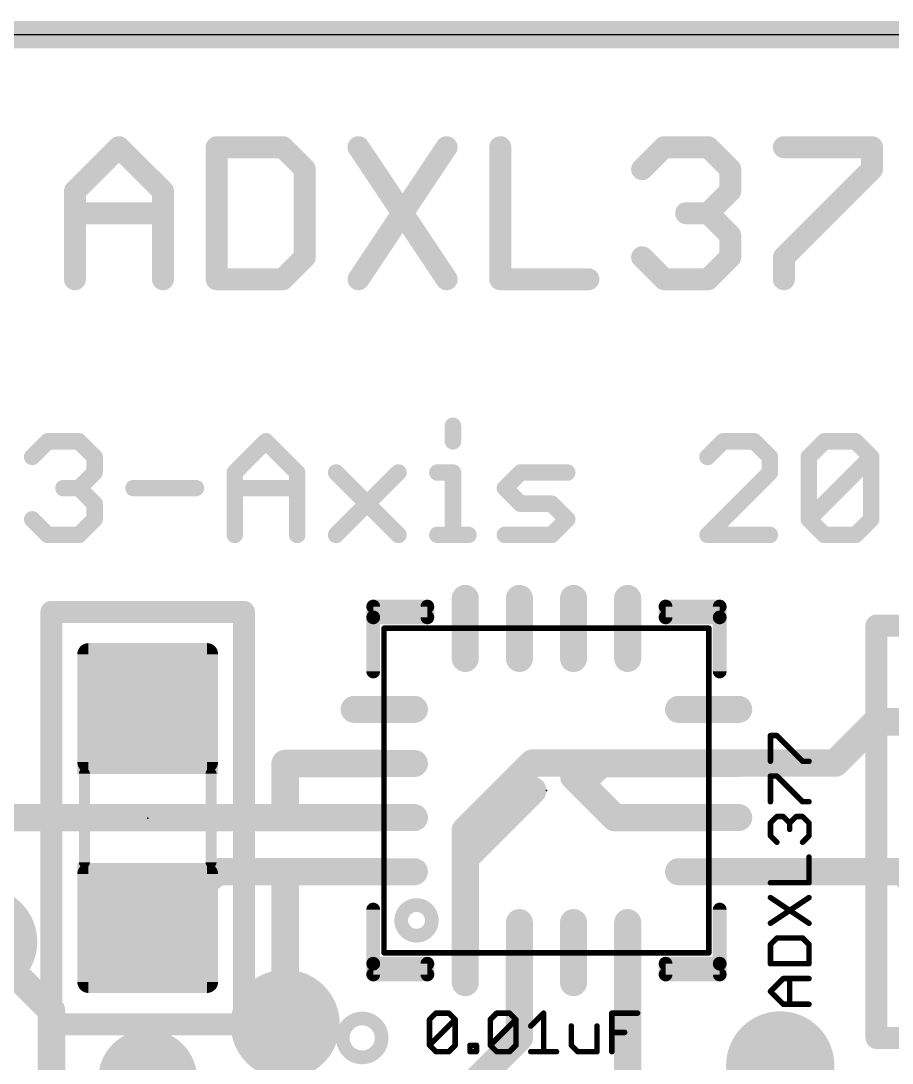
# Model space of a CAD drawing. Extents: x -1.8 to 17.6, y -13.6 to 5.7.
# Drawn here: x 3.04 to 11.09, y -3.89 to 5.74 of the extents above; entities that cross this region are included whole.
import ezdxf

# ---------------------------------------------------------------- set-up
doc = ezdxf.new("R2010")
doc.units = 0
for name, color, linetype in [('1', 12, 'CONTINUOUS'), ('16', 132, 'CONTINUOUS'), ('18', 110, 'CONTINUOUS'), ('20', 53, 'CONTINUOUS'), ('21', 40, 'CONTINUOUS'), ('23', 40, 'CONTINUOUS'), ('27', 253, 'CONTINUOUS'), ('51', 253, 'CONTINUOUS')]:
    doc.layers.add(name, color=color, linetype=linetype)

# ---------------------------------------------------------------- blocks, each defined once
blk = doc.blocks.new('RECT')
blk.add_solid([(-0.5, -0.5), (0.5, -0.5), (-0.5, 0.5), (0.5, 0.5)])
blk = doc.blocks.new('RECT192000X208000R17')
at = {"const_width": 0.102}
blk.add_lwpolyline([(0.549, -0.548), (0.549, 0.548, 0.4142), (0.498, 0.599), (-0.498, 0.599, 0.4142), (-0.549, 0.548), (-0.549, -0.548, 0.4142), (-0.498, -0.599), (0.498, -0.599, 0.4142)], format="xyb", close=True, dxfattribs=at)
blk.add_solid([(-0.5234, -0.5734), (0.5234, -0.5734), (-0.5234, 0.5734), (0.5234, 0.5734)])
blk = doc.blocks.new('PIE')
at = {"const_width": 0.5}
blk.add_lwpolyline([(0, -0.25, 1), (0, 0.25, 1), (0, -0.25)], format="xyb", dxfattribs=at)
blk = doc.blocks.new('RECT128000X40000R100')
at = {"const_width": 0.125}
blk.add_lwpolyline([(0.3375, 0), (0.3375, 0, 0.4142), (0.275, 0.0625), (-0.275, 0.0625, 0.4142), (-0.3375, 0), (-0.3375, 0, 0.4142), (-0.275, -0.0625), (0.275, -0.0625, 0.4142)], format="xyb", close=True, dxfattribs=at)
blk.add_solid([(-0.3004, -0.0254), (0.3004, -0.0254), (-0.3004, 0.0254), (0.3004, 0.0254)])
blk = doc.blocks.new('ROUNDV')
at = {"const_width": 0.5}
blk.add_lwpolyline([(0, -0.25, 1), (0, 0.25, 1), (0, -0.25)], format="xyb", dxfattribs=at)

msp = doc.modelspace()

# ---------------------------------------------------------------- linework, layer by layer
at = {"layer": '1', "const_width": 0.254}
for points in [[(-1.6256, 5.6134), (17.4244, 5.6134)], [(10.5664, -1.1176), (10.9474, -0.7366)], [(10.9474, -0.7366), (11.8364, -0.7366)], [(5.4864, -1.6216), (5.4864, -1.1216)], [(6.399, -1.1216), (5.4864, -1.1216)], [(7.1494, -1.7406), (7.7724, -1.1176)], [(7.7724, -1.1176), (10.5664, -1.1176)], [(8.4034, -1.1216), (8.2169, -1.3081)], [(9.3998, -1.1216), (8.4034, -1.1216)], [(8.2169, -1.3081), (8.1534, -1.2446)], [(7.1494, -1.9946), (7.7724, -1.3716)], [(8.5304, -1.6216), (8.2169, -1.3081)], [(6.399, -1.6216), (2.6924, -1.6216)], [(6.399, -1.6216), (5.4864, -1.6216)], [(9.3998, -1.6216), (8.5304, -1.6216)], [(7.1494, -2.872), (7.1494, -1.7406)], [(7.1494, -2.872), (7.1494, -1.9946)], [(4.8634, -2.1216), (4.2164, -2.6416)], [(6.399, -2.1216), (4.8634, -2.1216)], [(6.399, -2.1216), (5.4864, -2.1216)], [(5.4864, -2.1216), (5.4864, -3.5306)], [(9.3998, -2.1216), (11.1894, -2.1216)], [(11.1894, -2.1216), (11.8364, -2.7686)], [(7.6494, -2.872), (7.6494, -3.6536)], [(8.6494, -2.872), (8.6494, -5.1696)], [(7.6494, -3.6536), (7.2644, -4.0386)]]:
    msp.add_lwpolyline(points, dxfattribs=at)
at = {"layer": '1', "const_width": 0.127}
for points in [[(10.9474, -0.6731, 1), (10.9474, -0.8001)], [(10.9923, -0.7815, 1), (10.9025, -0.6917)], [(5.5499, -1.1216, 1), (5.4229, -1.1216)], [(5.4864, -1.0581, 1), (5.4864, -1.1851)], [(6.399, -1.1851, 1), (6.399, -1.0581)], [(7.7724, -1.0541, 1), (7.7724, -1.1811)], [(7.8173, -1.1625, 1), (7.7275, -1.0727)], [(8.4034, -1.0581, 1), (8.4034, -1.1851)], [(8.4483, -1.1665, 1), (8.3585, -1.0767)], [(9.3998, -1.1851, 1), (9.3998, -1.0581)], [(10.5215, -1.0727, 1), (10.6113, -1.1625)], [(10.5664, -1.1811, 1), (10.5664, -1.0541)], [(8.1983, -1.1997, 1), (8.1085, -1.2895)], [(7.8173, -1.4165, 1), (7.7275, -1.3267)], [(8.2618, -1.2632, 1), (8.172, -1.353)], [(8.172, -1.2632, 1), (8.2618, -1.353)], [(8.172, -1.353, 1), (8.2618, -1.2632)], [(5.4864, -1.5581, 1), (5.4864, -1.6851)], [(6.399, -1.6851, 1), (6.399, -1.5581)], [(6.399, -1.6851, 1), (6.399, -1.5581)], [(8.5304, -1.5581, 1), (8.5304, -1.6851)], [(8.4855, -1.6665, 1), (8.5753, -1.5767)], [(9.3998, -1.6851, 1), (9.3998, -1.5581)], [(5.4229, -1.6216, 1), (5.5499, -1.6216)], [(7.2129, -1.7406, 1), (7.0859, -1.7406)], [(7.1045, -1.6957, 1), (7.1943, -1.7855)], [(7.2129, -1.9946, 1), (7.0859, -1.9946)], [(7.1045, -1.9497, 1), (7.1943, -2.0395)], [(4.8634, -2.0581, 1), (4.8634, -2.1851)], [(4.9032, -2.1711, 1), (4.8236, -2.0721)], [(5.4864, -2.0581, 1), (5.4864, -2.1851)], [(5.5499, -2.1216, 1), (5.4229, -2.1216)], [(6.399, -2.1851, 1), (6.399, -2.0581)], [(6.399, -2.1851, 1), (6.399, -2.0581)], [(9.3998, -2.0581, 1), (9.3998, -2.1851)], [(11.2343, -2.0767, 1), (11.1445, -2.1665)], [(4.1766, -2.5921, 1), (4.2562, -2.6911)], [(7.7129, -2.872, 1), (7.5859, -2.872)], [(8.7129, -2.872, 1), (8.5859, -2.872)], [(7.0859, -2.872, 1), (7.2129, -2.872)], [(7.0859, -2.872, 1), (7.2129, -2.872)], [(5.4229, -3.5306, 1), (5.5499, -3.5306)], [(7.6943, -3.6985, 1), (7.6045, -3.6087)], [(7.5859, -3.6536, 1), (7.7129, -3.6536)]]:
    msp.add_lwpolyline(points, format="xyb", dxfattribs=at)
at = {"layer": '16', "const_width": 0.254}
for points in [[(-1.6256, 5.6134), (17.4244, 5.6134)], [(2.6924, -2.7686), (3.3274, -3.4036)], [(3.3274, -3.4036), (3.3274, -10.7696)], [(5.4864, -6.5786), (5.4864, -3.5306)]]:
    msp.add_lwpolyline(points, dxfattribs=at)
at = {"layer": '16', "const_width": 0.127}
for points in [[(3.3909, -3.4036, 1), (3.2639, -3.4036)], [(3.2825, -3.4485, 1), (3.3723, -3.3587)], [(5.5499, -3.5306, 1), (5.4229, -3.5306)]]:
    msp.add_lwpolyline(points, format="xyb", dxfattribs=at)
at = {"layer": '20'}
msp.add_line((0.9144, 5.6134), (14.8844, 5.6134), dxfattribs=at)
at = {"layer": '21'}
for points, const_width in [([(3.544, 4.1663), (3.9507, 4.573)], 0.2032), ([(3.9507, 4.573), (4.3575, 4.1663)], 0.2032), ([(4.8537, 4.573), (4.8537, 3.3528)], 0.2032), ([(5.4638, 4.573), (4.8537, 4.573)], 0.2032), ([(5.6672, 4.3697), (5.4638, 4.573)], 0.2032), ([(6.1634, 4.573), (6.9769, 3.3528)], 0.2032), ([(6.9769, 4.573), (6.1634, 3.3528)], 0.2032), ([(7.4731, 4.573), (7.4731, 3.3528)], 0.2032), ([(8.7829, 4.3697), (8.9862, 4.573)], 0.2032), ([(8.9862, 4.573), (9.393, 4.573)], 0.2032), ([(9.393, 4.573), (9.5964, 4.3697)], 0.2032), ([(10.0926, 4.573), (10.9061, 4.573)], 0.2032), ([(10.9061, 4.573), (10.9061, 4.3697)], 0.2032), ([(5.6672, 3.5562), (5.6672, 4.3697)], 0.2032), ([(9.5964, 4.3697), (9.5964, 4.1663)], 0.2032), ([(10.9061, 4.3697), (10.0926, 3.5562)], 0.2032), ([(3.544, 3.3528), (3.544, 4.1663)], 0.2032), ([(4.3575, 4.1663), (4.3575, 3.3528)], 0.2032), ([(9.5964, 4.1663), (9.393, 3.9629)], 0.2032), ([(3.544, 3.9629), (4.3575, 3.9629)], 0.2032), ([(9.393, 3.9629), (9.1896, 3.9629)], 0.2032), ([(9.393, 3.9629), (9.5964, 3.7595)], 0.2032), ([(9.5964, 3.7595), (9.5964, 3.5562)], 0.2032), ([(5.4638, 3.3528), (5.6672, 3.5562)], 0.2032), ([(8.9862, 3.3528), (8.7829, 3.5562)], 0.2032), ([(9.5964, 3.5562), (9.393, 3.3528)], 0.2032), ([(10.0926, 3.5562), (10.0926, 3.3528)], 0.2032), ([(4.8537, 3.3528), (5.4638, 3.3528)], 0.2032), ([(7.4731, 3.3528), (8.2866, 3.3528)], 0.2032), ([(9.393, 3.3528), (8.9862, 3.3528)], 0.2032), ([(7.0357, 1.999), (7.0357, 1.8549)], 0.1524), ([(3.1496, 1.7109), (3.2937, 1.8549)], 0.1524), ([(3.2937, 1.8549), (3.5818, 1.8549)], 0.1524), ([(3.5818, 1.8549), (3.7258, 1.7109)], 0.1524), ([(5.0206, 1.5668), (5.3087, 1.8549)], 0.1524), ([(5.3087, 1.8549), (5.5969, 1.5668)], 0.1524), ([(9.5304, 1.8549), (9.3864, 1.7109)], 0.1524), ([(9.8186, 1.8549), (9.5304, 1.8549)], 0.1524), ([(9.9626, 1.7109), (9.8186, 1.8549)], 0.1524), ([(10.3219, 1.7109), (10.466, 1.8549)], 0.1524), ([(10.466, 1.8549), (10.7541, 1.8549)], 0.1524), ([(10.7541, 1.8549), (10.8981, 1.7109)], 0.1524), ([(3.7258, 1.7109), (3.7258, 1.5668)], 0.1524), ([(9.9626, 1.5668), (9.9626, 1.7109)], 0.1524), ([(10.3219, 1.1347), (10.3219, 1.7109)], 0.1524), ([(10.3219, 1.1347), (10.8981, 1.7109)], 0.1524), ([(10.8981, 1.7109), (10.8981, 1.1347)], 0.1524), ([(3.7258, 1.5668), (3.5818, 1.4228)], 0.1524), ([(5.0206, 0.9906), (5.0206, 1.5668)], 0.1524), ([(5.5969, 1.5668), (5.5969, 0.9906)], 0.1524), ([(5.9562, 1.5668), (6.5324, 0.9906)], 0.1524), ([(5.9562, 0.9906), (6.5324, 1.5668)], 0.1524), ([(6.8917, 1.5668), (7.0357, 1.5668)], 0.1524), ([(7.0357, 1.5668), (7.0357, 0.9906)], 0.1524), ([(7.5154, 1.4228), (7.6594, 1.5668)], 0.1524), ([(7.6594, 1.5668), (8.0916, 1.5668)], 0.1524), ([(9.3864, 0.9906), (9.9626, 1.5668)], 0.1524), ([(3.5818, 1.4228), (3.4377, 1.4228)], 0.1524), ([(3.5818, 1.4228), (3.7258, 1.2787)], 0.1524), ([(4.0851, 1.4228), (4.6613, 1.4228)], 0.1524), ([(5.0206, 1.4228), (5.5969, 1.4228)], 0.1524), ([(7.6594, 1.2787), (7.5154, 1.4228)], 0.1524), ([(3.7258, 1.2787), (3.7258, 1.1347)], 0.1524), ([(7.9475, 1.2787), (7.6594, 1.2787)], 0.1524), ([(8.0916, 1.1347), (7.9475, 1.2787)], 0.1524), ([(3.2937, 0.9906), (3.1496, 1.1347)], 0.1524), ([(3.7258, 1.1347), (3.5818, 0.9906)], 0.1524), ([(7.9475, 0.9906), (8.0916, 1.1347)], 0.1524), ([(10.466, 0.9906), (10.3219, 1.1347)], 0.1524), ([(10.8981, 1.1347), (10.7541, 0.9906)], 0.1524), ([(3.5818, 0.9906), (3.2937, 0.9906)], 0.1524), ([(6.8917, 0.9906), (7.1798, 0.9906)], 0.1524), ([(7.5154, 0.9906), (7.9475, 0.9906)], 0.1524), ([(9.9626, 0.9906), (9.3864, 0.9906)], 0.1524), ([(10.7541, 0.9906), (10.466, 0.9906)], 0.1524), ([(6.2994, 0.2284), (6.2994, 0.3284)], 0.127), ([(6.2994, 0.3284), (6.7994, 0.3284)], 0.127), ([(6.7994, 0.3284), (6.7994, 0.2284)], 0.127), ([(8.9994, 0.3284), (9.4994, 0.3284)], 0.127), ([(8.9994, 0.3284), (8.9994, 0.2284)], 0.127), ([(9.4994, 0.3284), (9.4994, 0.2284)], 0.127), ([(3.3274, -3.5306), (3.3274, 0.2794)], 0.2032), ([(3.3274, 0.2794), (5.1054, 0.2794)], 0.2032), ([(5.1054, 0.2794), (5.1054, -3.5306)], 0.2032), ([(6.2994, -0.2716), (6.2994, 0.2284)], 0.127), ([(6.7994, 0.2284), (6.2994, 0.2284)], 0.127), ([(8.9994, 0.2284), (9.4994, 0.2284)], 0.127), ([(9.4994, 0.2284), (9.4994, -0.2716)], 0.127), ([(10.9474, -3.6576), (10.9474, 0.1524)], 0.2032), ([(10.9474, 0.1524), (12.7254, 0.1524)], 0.2032), ([(6.2994, -2.9716), (6.2994, -2.4716)], 0.127), ([(9.4994, -2.4716), (9.4994, -2.9716)], 0.127), ([(6.2994, -3.0716), (6.2994, -2.9716)], 0.127), ([(6.7994, -2.9716), (6.2994, -2.9716)], 0.127), ([(6.7994, -3.0716), (6.7994, -2.9716)], 0.127), ([(8.9994, -3.0716), (8.9994, -2.9716)], 0.127), ([(8.9994, -2.9716), (9.4994, -2.9716)], 0.127), ([(9.4994, -2.9716), (9.4994, -3.0716)], 0.127), ([(6.7994, -3.0716), (6.2994, -3.0716)], 0.127), ([(9.4994, -3.0716), (8.9994, -3.0716)], 0.127), ([(5.1054, -3.5306), (3.3274, -3.5306)], 0.2032), ([(12.7254, -3.6576), (10.9474, -3.6576)], 0.2032)]:
    msp.add_lwpolyline(points, dxfattribs=dict(at, const_width=const_width))
for points, const_width in [([(3.9866, 4.609, 1), (3.9148, 4.5371)], 0.1016), ([(3.9866, 4.5371, 1), (3.9148, 4.609)], 0.1016), ([(4.9045, 4.573, 1), (4.8029, 4.573)], 0.1016), ([(4.8537, 4.6238, 1), (4.8537, 4.5222)], 0.1016), ([(5.4997, 4.609, 1), (5.4279, 4.5371)], 0.1016), ([(5.4638, 4.5222, 1), (5.4638, 4.6238)], 0.1016), ([(6.2057, 4.6012, 1), (6.1211, 4.5449)], 0.1016), ([(7.0192, 4.5449, 1), (6.9346, 4.6012)], 0.1016), ([(7.5239, 4.573, 1), (7.4223, 4.573)], 0.1016), ([(8.9862, 4.6238, 1), (8.9862, 4.5222)], 0.1016), ([(9.0221, 4.5371, 1), (8.9503, 4.609)], 0.1016), ([(9.4289, 4.609, 1), (9.3571, 4.5371)], 0.1016), ([(9.393, 4.5222, 1), (9.393, 4.6238)], 0.1016), ([(10.0926, 4.6238, 1), (10.0926, 4.5222)], 0.1016), ([(10.9569, 4.573, 1), (10.8553, 4.573)], 0.1016), ([(10.9061, 4.5222, 1), (10.9061, 4.6238)], 0.1016), ([(5.718, 4.3697, 1), (5.6164, 4.3697)], 0.1016), ([(5.6313, 4.3337, 1), (5.7031, 4.4056)], 0.1016), ([(8.7469, 4.4056, 1), (8.8188, 4.3337)], 0.1016), ([(9.6472, 4.3697, 1), (9.5456, 4.3697)], 0.1016), ([(9.5604, 4.3337, 1), (9.6323, 4.4056)], 0.1016), ([(10.942, 4.3337, 1), (10.8702, 4.4056)], 0.1016), ([(10.8553, 4.3697, 1), (10.9569, 4.3697)], 0.1016), ([(3.508, 4.2022, 1), (3.5799, 4.1304)], 0.1016), ([(3.5948, 4.1663, 1), (3.4932, 4.1663)], 0.1016), ([(4.4082, 4.1663, 1), (4.3067, 4.1663)], 0.1016), ([(4.3215, 4.1304, 1), (4.3934, 4.2022)], 0.1016), ([(9.6323, 4.1304, 1), (9.5604, 4.2022)], 0.1016), ([(9.5456, 4.1663, 1), (9.6472, 4.1663)], 0.1016), ([(3.544, 4.0137, 1), (3.544, 3.9121)], 0.1016), ([(4.3575, 3.9121, 1), (4.3575, 4.0137)], 0.1016), ([(9.1896, 4.0137, 1), (9.1896, 3.9121)], 0.1016), ([(9.4289, 3.9988, 1), (9.3571, 3.927)], 0.1016), ([(9.3571, 3.9988, 1), (9.4289, 3.927)], 0.1016), ([(9.393, 3.9121, 1), (9.393, 4.0137)], 0.1016), ([(9.6472, 3.7595, 1), (9.5456, 3.7595)], 0.1016), ([(9.5604, 3.7236, 1), (9.6323, 3.7955)], 0.1016), ([(5.6164, 3.5562, 1), (5.718, 3.5562)], 0.1016), ([(5.7031, 3.5203, 1), (5.6313, 3.5921)], 0.1016), ([(8.8188, 3.5921, 1), (8.7469, 3.5203)], 0.1016), ([(9.5456, 3.5562, 1), (9.6472, 3.5562)], 0.1016), ([(9.6323, 3.5203, 1), (9.5604, 3.5921)], 0.1016), ([(10.1434, 3.5562, 1), (10.0418, 3.5562)], 0.1016), ([(10.0567, 3.5921, 1), (10.1285, 3.5203)], 0.1016), ([(3.4932, 3.3528, 1), (3.5948, 3.3528)], 0.1016), ([(4.3067, 3.3528, 1), (4.4082, 3.3528)], 0.1016), ([(4.8537, 3.4036, 1), (4.8537, 3.302)], 0.1016), ([(4.8029, 3.3528, 1), (4.9045, 3.3528)], 0.1016), ([(5.4279, 3.3887, 1), (5.4997, 3.3169)], 0.1016), ([(5.4638, 3.302, 1), (5.4638, 3.4036)], 0.1016), ([(6.1211, 3.381, 1), (6.2057, 3.3246)], 0.1016), ([(6.9346, 3.3246, 1), (7.0192, 3.381)], 0.1016), ([(7.4731, 3.4036, 1), (7.4731, 3.302)], 0.1016), ([(7.4223, 3.3528, 1), (7.5239, 3.3528)], 0.1016), ([(8.2866, 3.302, 1), (8.2866, 3.4036)], 0.1016), ([(8.9862, 3.4036, 1), (8.9862, 3.302)], 0.1016), ([(8.9503, 3.3169, 1), (9.0221, 3.3887)], 0.1016), ([(9.3571, 3.3887, 1), (9.4289, 3.3169)], 0.1016), ([(9.393, 3.302, 1), (9.393, 3.4036)], 0.1016), ([(10.0418, 3.3528, 1), (10.1434, 3.3528)], 0.1016), ([(7.0738, 1.999, 1), (6.9976, 1.999)], 0.0762), ([(3.2937, 1.893, 1), (3.2937, 1.8168)], 0.0762), ([(3.3206, 1.828, 1), (3.2667, 1.8819)], 0.0762), ([(3.6087, 1.8819, 1), (3.5548, 1.828)], 0.0762), ([(3.5818, 1.8168, 1), (3.5818, 1.893)], 0.0762), ([(5.3357, 1.8819, 1), (5.2818, 1.828)], 0.0762), ([(5.3357, 1.828, 1), (5.2818, 1.8819)], 0.0762), ([(9.5304, 1.893, 1), (9.5304, 1.8168)], 0.0762), ([(9.5574, 1.828, 1), (9.5035, 1.8819)], 0.0762), ([(9.8455, 1.8819, 1), (9.7916, 1.828)], 0.0762), ([(9.8186, 1.8168, 1), (9.8186, 1.893)], 0.0762), ([(10.466, 1.893, 1), (10.466, 1.8168)], 0.0762), ([(10.4929, 1.828, 1), (10.439, 1.8819)], 0.0762), ([(10.781, 1.8819, 1), (10.7271, 1.828)], 0.0762), ([(10.7541, 1.8168, 1), (10.7541, 1.893)], 0.0762), ([(6.9976, 1.8549, 1), (7.0738, 1.8549)], 0.0762), ([(3.1227, 1.7378, 1), (3.1765, 1.6839)], 0.0762), ([(3.7639, 1.7109, 1), (3.6877, 1.7109)], 0.0762), ([(3.6989, 1.6839, 1), (3.7528, 1.7378)], 0.0762), ([(9.3594, 1.7378, 1), (9.4133, 1.6839)], 0.0762), ([(10.0007, 1.7109, 1), (9.9245, 1.7109)], 0.0762), ([(9.9357, 1.6839, 1), (9.9896, 1.7378)], 0.0762), ([(10.36, 1.7109, 1), (10.2838, 1.7109)], 0.0762), ([(10.295, 1.7378, 1), (10.3489, 1.6839)], 0.0762), ([(10.9362, 1.7109, 1), (10.86, 1.7109)], 0.0762), ([(10.9251, 1.6839, 1), (10.8712, 1.7378)], 0.0762), ([(10.8712, 1.6839, 1), (10.9251, 1.7378)], 0.0762), ([(3.7528, 1.5399, 1), (3.6989, 1.5938)], 0.0762), ([(5.0587, 1.5668, 1), (4.9825, 1.5668)], 0.0762), ([(5.635, 1.5668, 1), (5.5588, 1.5668)], 0.0762), ([(5.9831, 1.5938, 1), (5.9292, 1.5399)], 0.0762), ([(6.5593, 1.5399, 1), (6.5054, 1.5938)], 0.0762), ([(6.8917, 1.6049, 1), (6.8917, 1.5287)], 0.0762), ([(7.0738, 1.5668, 1), (6.9976, 1.5668)], 0.0762), ([(7.0357, 1.5287, 1), (7.0357, 1.6049)], 0.0762), ([(7.6594, 1.6049, 1), (7.6594, 1.5287)], 0.0762), ([(7.6864, 1.5399, 1), (7.6325, 1.5938)], 0.0762), ([(8.0916, 1.5287, 1), (8.0916, 1.6049)], 0.0762), ([(9.9896, 1.5399, 1), (9.9357, 1.5938)], 0.0762), ([(3.6877, 1.5668, 1), (3.7639, 1.5668)], 0.0762), ([(4.9937, 1.5938, 1), (5.0476, 1.5399)], 0.0762), ([(5.5699, 1.5399, 1), (5.6238, 1.5938)], 0.0762), ([(9.9245, 1.5668, 1), (10.0007, 1.5668)], 0.0762), ([(3.4377, 1.4609, 1), (3.4377, 1.3847)], 0.0762), ([(3.6087, 1.4497, 1), (3.5548, 1.3958)], 0.0762), ([(3.5548, 1.4497, 1), (3.6087, 1.3958)], 0.0762), ([(3.5818, 1.3847, 1), (3.5818, 1.4609)], 0.0762), ([(4.0851, 1.4609, 1), (4.0851, 1.3847)], 0.0762), ([(4.6613, 1.3847, 1), (4.6613, 1.4609)], 0.0762), ([(5.0206, 1.4609, 1), (5.0206, 1.3847)], 0.0762), ([(5.5969, 1.3847, 1), (5.5969, 1.4609)], 0.0762), ([(7.5423, 1.4497, 1), (7.4884, 1.3958)], 0.0762), ([(7.4884, 1.4497, 1), (7.5423, 1.3958)], 0.0762), ([(3.7639, 1.2787, 1), (3.6877, 1.2787)], 0.0762), ([(7.6594, 1.3168, 1), (7.6594, 1.2406)], 0.0762), ([(7.9745, 1.3057, 1), (7.9206, 1.2518)], 0.0762), ([(7.9475, 1.2406, 1), (7.9475, 1.3168)], 0.0762), ([(3.6989, 1.2518, 1), (3.7528, 1.3057)], 0.0762), ([(7.6325, 1.2518, 1), (7.6864, 1.3057)], 0.0762), ([(3.1765, 1.1616, 1), (3.1227, 1.1077)], 0.0762), ([(3.6877, 1.1347, 1), (3.7639, 1.1347)], 0.0762), ([(3.7528, 1.1077, 1), (3.6989, 1.1616)], 0.0762), ([(8.1185, 1.1077, 1), (8.0646, 1.1616)], 0.0762), ([(8.0646, 1.1077, 1), (8.1185, 1.1616)], 0.0762), ([(10.3489, 1.1616, 1), (10.295, 1.1077)], 0.0762), ([(10.295, 1.1616, 1), (10.3489, 1.1077)], 0.0762), ([(10.2838, 1.1347, 1), (10.36, 1.1347)], 0.0762), ([(10.86, 1.1347, 1), (10.9362, 1.1347)], 0.0762), ([(10.9251, 1.1077, 1), (10.8712, 1.1616)], 0.0762), ([(3.2937, 1.0287, 1), (3.2937, 0.9525)], 0.0762), ([(3.5818, 0.9525, 1), (3.5818, 1.0287)], 0.0762), ([(6.8917, 1.0287, 1), (6.8917, 0.9525)], 0.0762), ([(7.1798, 0.9525, 1), (7.1798, 1.0287)], 0.0762), ([(7.5154, 1.0287, 1), (7.5154, 0.9525)], 0.0762), ([(7.9475, 0.9525, 1), (7.9475, 1.0287)], 0.0762), ([(9.3864, 1.0287, 1), (9.3864, 0.9525)], 0.0762), ([(9.9626, 0.9525, 1), (9.9626, 1.0287)], 0.0762), ([(10.466, 1.0287, 1), (10.466, 0.9525)], 0.0762), ([(10.7541, 0.9525, 1), (10.7541, 1.0287)], 0.0762), ([(3.2667, 0.9637, 1), (3.3206, 1.0175)], 0.0762), ([(3.5548, 1.0175, 1), (3.6087, 0.9637)], 0.0762), ([(4.9825, 0.9906, 1), (5.0587, 0.9906)], 0.0762), ([(5.5588, 0.9906, 1), (5.635, 0.9906)], 0.0762), ([(5.9292, 1.0175, 1), (5.9831, 0.9637)], 0.0762), ([(6.5054, 0.9637, 1), (6.5593, 1.0175)], 0.0762), ([(6.9976, 0.9906, 1), (7.0738, 0.9906)], 0.0762), ([(7.9206, 1.0175, 1), (7.9745, 0.9637)], 0.0762), ([(9.3594, 1.0175, 1), (9.4133, 0.9637)], 0.0762), ([(10.439, 0.9637, 1), (10.4929, 1.0175)], 0.0762), ([(10.7271, 1.0175, 1), (10.781, 0.9637)], 0.0762), ([(6.2994, 0.3602, 1), (6.2994, 0.2967)], 0.0635), ([(6.3312, 0.3284, 1), (6.2677, 0.3284)], 0.0635), ([(6.8312, 0.3284, 1), (6.7677, 0.3284)], 0.0635), ([(6.7994, 0.2967, 1), (6.7994, 0.3602)], 0.0635), ([(9.0312, 0.3284, 1), (8.9676, 0.3284)], 0.0635), ([(8.9994, 0.3602, 1), (8.9994, 0.2967)], 0.0635), ([(9.5312, 0.3284, 1), (9.4676, 0.3284)], 0.0635), ([(9.4994, 0.2967, 1), (9.4994, 0.3602)], 0.0635), ([(3.3782, 0.2794, 1), (3.2766, 0.2794)], 0.1016), ([(3.3274, 0.3302, 1), (3.3274, 0.2286)], 0.1016), ([(5.1562, 0.2794, 1), (5.0546, 0.2794)], 0.1016), ([(5.1054, 0.2286, 1), (5.1054, 0.3302)], 0.1016), ([(6.3312, 0.2284, 1), (6.2677, 0.2284)], 0.0635), ([(6.2994, 0.2601, 1), (6.2994, 0.1967)], 0.0635), ([(6.7994, 0.1967, 1), (6.7994, 0.2601)], 0.0635), ([(8.9994, 0.2601, 1), (8.9994, 0.1967)], 0.0635), ([(9.5312, 0.2284, 1), (9.4676, 0.2284)], 0.0635), ([(9.4994, 0.1967, 1), (9.4994, 0.2601)], 0.0635), ([(6.2677, 0.2284, 1), (6.3312, 0.2284)], 0.0635), ([(6.7677, 0.2284, 1), (6.8312, 0.2284)], 0.0635), ([(8.9676, 0.2284, 1), (9.0312, 0.2284)], 0.0635), ([(9.4676, 0.2284, 1), (9.5312, 0.2284)], 0.0635), ([(10.9982, 0.1524, 1), (10.8966, 0.1524)], 0.1016), ([(10.9474, 0.2032, 1), (10.9474, 0.1016)], 0.1016), ([(6.2677, -0.2716, 1), (6.3312, -0.2716)], 0.0635), ([(9.4676, -0.2716, 1), (9.5312, -0.2716)], 0.0635), ([(6.3312, -2.4716, 1), (6.2677, -2.4716)], 0.0635), ([(9.5312, -2.4716, 1), (9.4676, -2.4716)], 0.0635), ([(6.2994, -2.9398, 1), (6.2994, -3.0034)], 0.0635), ([(6.3312, -2.9716, 1), (6.2677, -2.9716)], 0.0635), ([(6.2677, -2.9716, 1), (6.3312, -2.9716)], 0.0635), ([(6.8312, -2.9716, 1), (6.7677, -2.9716)], 0.0635), ([(6.7994, -3.0034, 1), (6.7994, -2.9398)], 0.0635), ([(9.0312, -2.9716, 1), (8.9676, -2.9716)], 0.0635), ([(8.9994, -2.9398, 1), (8.9994, -3.0034)], 0.0635), ([(9.5312, -2.9716, 1), (9.4676, -2.9716)], 0.0635), ([(9.4676, -2.9716, 1), (9.5312, -2.9716)], 0.0635), ([(9.4994, -3.0034, 1), (9.4994, -2.9398)], 0.0635), ([(6.2994, -3.0398, 1), (6.2994, -3.1034)], 0.0635), ([(6.2677, -3.0716, 1), (6.3312, -3.0716)], 0.0635), ([(6.7677, -3.0716, 1), (6.8312, -3.0716)], 0.0635), ([(6.7994, -3.1034, 1), (6.7994, -3.0398)], 0.0635), ([(8.9994, -3.0398, 1), (8.9994, -3.1034)], 0.0635), ([(8.9676, -3.0716, 1), (9.0312, -3.0716)], 0.0635), ([(9.4676, -3.0716, 1), (9.5312, -3.0716)], 0.0635), ([(9.4994, -3.1034, 1), (9.4994, -3.0398)], 0.0635), ([(3.3274, -3.4798, 1), (3.3274, -3.5814)], 0.1016), ([(5.1054, -3.5814, 1), (5.1054, -3.4798)], 0.1016), ([(6.1976, -3.8372, 1), (6.1976, -3.478, 1), (6.1976, -3.8372)], 0.127), ([(3.2766, -3.5306, 1), (3.3782, -3.5306)], 0.1016), ([(5.0546, -3.5306, 1), (5.1562, -3.5306)], 0.1016), ([(10.9474, -3.6068, 1), (10.9474, -3.7084)], 0.1016), ([(10.8966, -3.6576, 1), (10.9982, -3.6576)], 0.1016)]:
    msp.add_lwpolyline(points, format="xyb", dxfattribs=dict(at, const_width=const_width))
at = {"layer": '23'}
for p in [(7.8994, -1.3716), (4.2164, -1.6256)]:
    msp.add_point(p, dxfattribs=at)
at = {"layer": '27', "const_width": 0.0508}
for points in [[(9.9681, -1.101), (9.9681, -0.8637)], [(9.9681, -0.8637), (10.0274, -0.8637)], [(10.0274, -0.8637), (10.2647, -1.101)], [(10.2647, -1.101), (10.324, -1.101)], [(9.9681, -1.4752), (9.9681, -1.2379)], [(9.9681, -1.2379), (10.0274, -1.2379)], [(10.0274, -1.2379), (10.2647, -1.4752)], [(10.2647, -1.4752), (10.324, -1.4752)], [(9.9681, -1.6714), (10.0274, -1.6121)], [(10.0274, -1.6121), (10.0867, -1.6121)], [(10.0867, -1.6121), (10.1461, -1.6714)], [(10.1461, -1.6714), (10.2054, -1.6121)], [(10.2054, -1.6121), (10.2647, -1.6121)], [(10.2647, -1.6121), (10.324, -1.6714)], [(9.9681, -1.7901), (9.9681, -1.6714)], [(10.1461, -1.6714), (10.1461, -1.7307)], [(10.324, -1.6714), (10.324, -1.7901)], [(10.0274, -1.8494), (9.9681, -1.7901)], [(10.324, -1.7901), (10.2647, -1.8494)], [(10.324, -2.2236), (10.324, -1.9863)], [(9.9681, -2.2236), (10.324, -2.2236)], [(9.9681, -2.5978), (10.324, -2.3605)], [(9.9681, -2.3605), (10.324, -2.5978)], [(10.0274, -2.7347), (9.9681, -2.794)], [(9.9681, -2.794), (9.9681, -2.972)], [(10.2647, -2.7347), (10.0274, -2.7347)], [(10.324, -2.794), (10.2647, -2.7347)], [(10.324, -2.972), (10.324, -2.794)], [(9.9681, -2.972), (10.324, -2.972)], [(9.9681, -3.2276), (10.0867, -3.1089)], [(10.0867, -3.1089), (10.324, -3.1089)], [(10.1461, -3.3462), (10.1461, -3.1089)], [(10.0867, -3.3462), (9.9681, -3.2276)], [(10.324, -3.3462), (10.0867, -3.3462)], [(6.8191, -3.488), (6.8784, -3.4287)], [(6.8191, -3.7253), (6.8191, -3.488)], [(6.8191, -3.7253), (7.0563, -3.488)], [(6.8784, -3.4287), (6.997, -3.4287)], [(6.997, -3.4287), (7.0563, -3.488)], [(7.0563, -3.488), (7.0563, -3.7253)], [(7.3804, -3.488), (7.4397, -3.4287)], [(7.3804, -3.7253), (7.3804, -3.488)], [(7.3804, -3.7253), (7.6176, -3.488)], [(7.4397, -3.4287), (7.5583, -3.4287)], [(7.5583, -3.4287), (7.6176, -3.488)], [(7.6176, -3.488), (7.6176, -3.7253)], [(7.7546, -3.5473), (7.8732, -3.4287)], [(7.8732, -3.4287), (7.8732, -3.7846)], [(8.503, -3.7846), (8.503, -3.4287)], [(8.503, -3.4287), (8.7403, -3.4287)], [(8.1288, -3.5473), (8.1288, -3.7253)], [(8.366, -3.7846), (8.366, -3.5473)], [(8.503, -3.6067), (8.6216, -3.6067)], [(6.8784, -3.7846), (6.8191, -3.7253)], [(7.0563, -3.7253), (6.997, -3.7846)], [(7.1933, -3.7846), (7.1933, -3.7253)], [(7.1933, -3.7253), (7.2526, -3.7253)], [(7.2526, -3.7253), (7.2526, -3.7846)], [(7.4397, -3.7846), (7.3804, -3.7253)], [(7.6176, -3.7253), (7.5583, -3.7846)], [(8.1288, -3.7253), (8.1881, -3.7846)], [(6.997, -3.7846), (6.8784, -3.7846)], [(7.2526, -3.7846), (7.1933, -3.7846)], [(7.5583, -3.7846), (7.4397, -3.7846)], [(7.7546, -3.7846), (7.9918, -3.7846)], [(8.1881, -3.7846), (8.366, -3.7846)]]:
    msp.add_lwpolyline(points, dxfattribs=at)
at = {"layer": '27', "const_width": 0.0254}
for points in [[(9.9808, -0.8637, 1), (9.9554, -0.8637)], [(9.9681, -0.851, 1), (9.9681, -0.8764)], [(10.0364, -0.8547, 1), (10.0184, -0.8727)], [(10.0274, -0.8764, 1), (10.0274, -0.851)], [(9.9554, -1.101, 1), (9.9808, -1.101)], [(10.2647, -1.0883, 1), (10.2647, -1.1137)], [(10.2557, -1.1099, 1), (10.2737, -1.092)], [(10.324, -1.1137, 1), (10.324, -1.0883)], [(9.9808, -1.2379, 1), (9.9554, -1.2379)], [(9.9681, -1.2252, 1), (9.9681, -1.2506)], [(10.0364, -1.2289, 1), (10.0184, -1.2469)], [(10.0274, -1.2506, 1), (10.0274, -1.2252)], [(9.9554, -1.4752, 1), (9.9808, -1.4752)], [(10.2647, -1.4625, 1), (10.2647, -1.4879)], [(10.2557, -1.4841, 1), (10.2737, -1.4662)], [(10.324, -1.4879, 1), (10.324, -1.4625)], [(10.0274, -1.5994, 1), (10.0274, -1.6248)], [(10.0364, -1.6211, 1), (10.0184, -1.6031)], [(10.0957, -1.6031, 1), (10.0778, -1.6211)], [(10.0867, -1.6248, 1), (10.0867, -1.5994)], [(10.2054, -1.5994, 1), (10.2054, -1.6248)], [(10.2143, -1.6211, 1), (10.1964, -1.6031)], [(10.2737, -1.6031, 1), (10.2557, -1.6211)], [(10.2647, -1.6248, 1), (10.2647, -1.5994)], [(9.9808, -1.6714, 1), (9.9554, -1.6714)], [(9.9591, -1.6624, 1), (9.9771, -1.6804)], [(10.1588, -1.6714, 1), (10.1334, -1.6714)], [(10.1371, -1.6624, 1), (10.155, -1.6804)], [(10.1334, -1.7307, 1), (10.1588, -1.7307)], [(10.1371, -1.6804, 1), (10.155, -1.6624)], [(10.3367, -1.6714, 1), (10.3113, -1.6714)], [(10.315, -1.6804, 1), (10.333, -1.6624)], [(9.9771, -1.7811, 1), (9.9591, -1.799)], [(9.9554, -1.7901, 1), (9.9808, -1.7901)], [(10.0184, -1.8584, 1), (10.0364, -1.8404)], [(10.2557, -1.8404, 1), (10.2737, -1.8584)], [(10.3113, -1.7901, 1), (10.3367, -1.7901)], [(10.333, -1.799, 1), (10.315, -1.7811)], [(10.3367, -1.9863, 1), (10.3113, -1.9863)], [(9.9681, -2.2109, 1), (9.9681, -2.2363)], [(10.3113, -2.2236, 1), (10.3367, -2.2236)], [(10.324, -2.2363, 1), (10.324, -2.2109)], [(9.9751, -2.35, 1), (9.9611, -2.3711)], [(10.331, -2.3711, 1), (10.317, -2.35)], [(9.9611, -2.5872, 1), (9.9751, -2.6084)], [(10.317, -2.6084, 1), (10.331, -2.5872)], [(9.9808, -2.794, 1), (9.9554, -2.794)], [(9.9591, -2.7851, 1), (9.9771, -2.803)], [(10.0274, -2.722, 1), (10.0274, -2.7474)], [(10.0364, -2.7437, 1), (10.0184, -2.7257)], [(10.2737, -2.7257, 1), (10.2557, -2.7437)], [(10.2647, -2.7474, 1), (10.2647, -2.722)], [(10.3367, -2.794, 1), (10.3113, -2.794)], [(10.315, -2.803, 1), (10.333, -2.7851)], [(9.9681, -2.9593, 1), (9.9681, -2.9847)], [(9.9554, -2.972, 1), (9.9808, -2.972)], [(10.3113, -2.972, 1), (10.3367, -2.972)], [(10.324, -2.9847, 1), (10.324, -2.9593)], [(10.0867, -3.0962, 1), (10.0867, -3.1216)], [(10.0957, -3.1179, 1), (10.0778, -3.1)], [(10.1588, -3.1089, 1), (10.1334, -3.1089)], [(10.324, -3.1216, 1), (10.324, -3.0962)], [(9.9771, -3.2186, 1), (9.9591, -3.2365)], [(9.9591, -3.2186, 1), (9.9771, -3.2365)], [(10.0867, -3.3335, 1), (10.0867, -3.3589)], [(10.0778, -3.3552, 1), (10.0957, -3.3372)], [(10.1334, -3.3462, 1), (10.1588, -3.3462)], [(10.324, -3.3589, 1), (10.324, -3.3335)], [(6.8318, -3.488, 1), (6.8064, -3.488)], [(6.8101, -3.479, 1), (6.828, -3.497)], [(6.8784, -3.416, 1), (6.8784, -3.4414)], [(6.8874, -3.4377, 1), (6.8694, -3.4197)], [(7.006, -3.4197, 1), (6.988, -3.4377)], [(6.997, -3.4414, 1), (6.997, -3.416)], [(7.069, -3.488, 1), (7.0436, -3.488)], [(7.0653, -3.497, 1), (7.0473, -3.479)], [(7.0473, -3.497, 1), (7.0653, -3.479)], [(7.3931, -3.488, 1), (7.3677, -3.488)], [(7.3714, -3.479, 1), (7.3893, -3.497)], [(7.4397, -3.416, 1), (7.4397, -3.4414)], [(7.4487, -3.4377, 1), (7.4307, -3.4197)], [(7.5673, -3.4197, 1), (7.5493, -3.4377)], [(7.5583, -3.4414, 1), (7.5583, -3.416)], [(7.6303, -3.488, 1), (7.6049, -3.488)], [(7.6266, -3.497, 1), (7.6087, -3.479)], [(7.6087, -3.497, 1), (7.6266, -3.479)], [(7.8859, -3.4287, 1), (7.8605, -3.4287)], [(7.8822, -3.4377, 1), (7.8642, -3.4197)], [(8.5157, -3.4287, 1), (8.4903, -3.4287)], [(8.503, -3.416, 1), (8.503, -3.4414)], [(8.7403, -3.4414, 1), (8.7403, -3.416)], [(7.7456, -3.5384, 1), (7.7636, -3.5563)], [(8.1415, -3.5473, 1), (8.1161, -3.5473)], [(8.3788, -3.5473, 1), (8.3533, -3.5473)], [(8.503, -3.5939, 1), (8.503, -3.6194)], [(8.6216, -3.6194, 1), (8.6216, -3.5939)], [(6.828, -3.7163, 1), (6.8101, -3.7343)], [(6.8101, -3.7163, 1), (6.828, -3.7343)], [(6.8064, -3.7253, 1), (6.8318, -3.7253)], [(7.0436, -3.7253, 1), (7.069, -3.7253)], [(7.0653, -3.7343, 1), (7.0473, -3.7163)], [(7.206, -3.7253, 1), (7.1806, -3.7253)], [(7.1933, -3.7126, 1), (7.1933, -3.738)], [(7.2653, -3.7253, 1), (7.2399, -3.7253)], [(7.2526, -3.738, 1), (7.2526, -3.7126)], [(7.3893, -3.7163, 1), (7.3714, -3.7343)], [(7.3714, -3.7163, 1), (7.3893, -3.7343)], [(7.3677, -3.7253, 1), (7.3931, -3.7253)], [(7.6049, -3.7253, 1), (7.6303, -3.7253)], [(7.6266, -3.7343, 1), (7.6087, -3.7163)], [(8.1378, -3.7163, 1), (8.1198, -3.7343)], [(8.1161, -3.7253, 1), (8.1415, -3.7253)], [(6.8784, -3.7719, 1), (6.8784, -3.7973)], [(6.8694, -3.7936, 1), (6.8874, -3.7756)], [(6.988, -3.7756, 1), (7.006, -3.7936)], [(6.997, -3.7973, 1), (6.997, -3.7719)], [(7.1933, -3.7719, 1), (7.1933, -3.7973)], [(7.1806, -3.7846, 1), (7.206, -3.7846)], [(7.2399, -3.7846, 1), (7.2653, -3.7846)], [(7.2526, -3.7973, 1), (7.2526, -3.7719)], [(7.4397, -3.7719, 1), (7.4397, -3.7973)], [(7.4307, -3.7936, 1), (7.4487, -3.7756)], [(7.5493, -3.7756, 1), (7.5673, -3.7936)], [(7.5583, -3.7973, 1), (7.5583, -3.7719)], [(7.7546, -3.7719, 1), (7.7546, -3.7973)], [(7.8605, -3.7846, 1), (7.8859, -3.7846)], [(7.9918, -3.7973, 1), (7.9918, -3.7719)], [(8.1881, -3.7719, 1), (8.1881, -3.7973)], [(8.1791, -3.7936, 1), (8.1971, -3.7756)], [(8.3533, -3.7846, 1), (8.3788, -3.7846)], [(8.366, -3.7973, 1), (8.366, -3.7719)], [(8.4903, -3.7846, 1), (8.5157, -3.7846)]]:
    msp.add_lwpolyline(points, format="xyb", dxfattribs=at)
at = {"layer": '51'}
for points, const_width in [([(6.3994, -2.8716), (6.3994, 0.1284)], 0.0508), ([(6.3994, 0.1284), (9.3994, 0.1284)], 0.0508), ([(9.3994, 0.1284), (9.3994, -2.8716)], 0.0508), ([(3.6314, -2.0356), (3.6314, -1.2156)], 0.1016), ([(4.8014, -2.0356), (4.8014, -1.2156)], 0.1016), ([(9.3994, -2.8716), (6.3994, -2.8716)], 0.0508)]:
    msp.add_lwpolyline(points, dxfattribs=dict(at, const_width=const_width))
for points, const_width in [([(6.4121, 0.1284, 1), (6.3867, 0.1284)], 0.0254), ([(6.3994, 0.1411, 1), (6.3994, 0.1157)], 0.0254), ([(9.4121, 0.1284, 1), (9.3867, 0.1284)], 0.0254), ([(9.3994, 0.1157, 1), (9.3994, 0.1411)], 0.0254), ([(7.1494, -0.2141, 1), (7.1494, -0.0891, 1), (7.1494, -0.2141)], 0.125), ([(7.6494, -0.2141, 1), (7.6494, -0.0891, 1), (7.6494, -0.2141)], 0.125), ([(8.1494, -0.2141, 1), (8.1494, -0.0891, 1), (8.1494, -0.2141)], 0.125), ([(8.6494, -0.2141, 1), (8.6494, -0.0891, 1), (8.6494, -0.2141)], 0.125), ([(6.6794, -0.6841, 1), (6.6794, -0.5591, 1), (6.6794, -0.6841)], 0.125), ([(9.1194, -0.6841, 1), (9.1194, -0.5591, 1), (9.1194, -0.6841)], 0.125), ([(6.6794, -1.1841, 1), (6.6794, -1.0591, 1), (6.6794, -1.1841)], 0.125), ([(9.1194, -1.1841, 1), (9.1194, -1.0591, 1), (9.1194, -1.1841)], 0.125), ([(3.6568, -1.2156, 1), (3.606, -1.2156)], 0.0508), ([(4.8268, -1.2156, 1), (4.776, -1.2156)], 0.0508), ([(6.6794, -1.6841, 1), (6.6794, -1.5591, 1), (6.6794, -1.6841)], 0.125), ([(9.1194, -1.6841, 1), (9.1194, -1.5591, 1), (9.1194, -1.6841)], 0.125), ([(3.606, -2.0356, 1), (3.6568, -2.0356)], 0.0508), ([(4.776, -2.0356, 1), (4.8268, -2.0356)], 0.0508), ([(6.6794, -2.1841, 1), (6.6794, -2.0591, 1), (6.6794, -2.1841)], 0.125), ([(9.1194, -2.1841, 1), (9.1194, -2.0591, 1), (9.1194, -2.1841)], 0.125), ([(6.6994, -2.713, 1), (6.6994, -2.4302, 1), (6.6994, -2.713)], 0.127), ([(7.1494, -2.6541, 1), (7.1494, -2.5291, 1), (7.1494, -2.6541)], 0.125), ([(7.6494, -2.6541, 1), (7.6494, -2.5291, 1), (7.6494, -2.6541)], 0.125), ([(8.1494, -2.6541, 1), (8.1494, -2.5291, 1), (8.1494, -2.6541)], 0.125), ([(8.6494, -2.6541, 1), (8.6494, -2.5291, 1), (8.6494, -2.6541)], 0.125), ([(6.3994, -2.8589, 1), (6.3994, -2.8843)], 0.0254), ([(6.3867, -2.8716, 1), (6.4121, -2.8716)], 0.0254), ([(9.3867, -2.8716, 1), (9.4121, -2.8716)], 0.0254), ([(9.3994, -2.8843, 1), (9.3994, -2.8589)], 0.0254)]:
    msp.add_lwpolyline(points, format="xyb", dxfattribs=dict(at, const_width=const_width))

# ---------------------------------------------------------------- block references
at = {"layer": '1'}
for name, p, rotation in [('RECT128000X40000R100', (7.1494, 0.1288), 270), ('RECT128000X40000R100', (7.6494, 0.1288), 270), ('RECT128000X40000R100', (8.1494, 0.1288), 270), ('RECT128000X40000R100', (8.6494, 0.1288), 270), ('RECT192000X208000R17', (4.2164, -0.6096), 90), ('RECT128000X40000R100', (9.3998, -0.6216), 180), ('RECT128000X40000R100', (9.3998, -1.1216), 180), ('RECT128000X40000R100', (9.3998, -1.6216), 180), ('RECT128000X40000R100', (9.3998, -2.1216), 180), ('RECT192000X208000R17', (4.2164, -2.6416), 90), ('RECT128000X40000R100', (7.1494, -2.872), 90), ('RECT128000X40000R100', (7.6494, -2.872), 90), ('RECT128000X40000R100', (8.1494, -2.872), 90), ('RECT128000X40000R100', (8.6494, -2.872), 90)]:
    msp.add_blockref(name, p, dxfattribs=dict(at, rotation=rotation))
for name, p in [('RECT128000X40000R100', (6.399, -0.6216)), ('RECT128000X40000R100', (6.399, -1.1216)), ('RECT128000X40000R100', (6.399, -1.6216)), ('RECT128000X40000R100', (6.399, -2.1216)), ('PIE', (10.0584, -3.9116))]:
    msp.add_blockref(name, p, dxfattribs=at)
at = {"layer": '18'}
for p, xscale, yscale in [((2.6924, -2.7686), 1.008, 1.008), ((2.6924, -2.7686), 1.008, 1.008), ((5.4864, -3.5306), 1.008, 1.008), ((5.4864, -3.5306), 1.008, 1.008), ((4.2164, -4.0386), 0.9144, 0.9144), ((4.2164, -4.0386), 0.9144, 0.9144)]:
    msp.add_blockref('ROUNDV', p, dxfattribs=dict(at, xscale=xscale, yscale=yscale))
at = {"layer": '51'}
for p, xscale, yscale, rotation in [((7.1494, -0.0091), 0.275, 0.25, 270), ((7.6494, -0.0091), 0.275, 0.25, 270), ((8.1494, -0.0091), 0.275, 0.25, 270), ((8.6494, -0.0091), 0.275, 0.25, 270), ((4.2164, -0.8942), 0.65, 1.3, 90), ((9.2619, -0.6216), 0.275, 0.25, 180), ((9.2619, -1.1216), 0.275, 0.25, 180), ((9.2619, -1.6216), 0.275, 0.25, 180), ((9.2619, -2.1216), 0.275, 0.25, 180), ((4.2164, -2.3674), 0.65, 1.3, 90), ((7.1494, -2.7341), 0.275, 0.25, 90), ((7.6494, -2.7341), 0.275, 0.25, 90), ((8.1494, -2.7341), 0.275, 0.25, 90), ((8.6494, -2.7341), 0.275, 0.25, 90)]:
    msp.add_blockref('RECT', p, dxfattribs=dict(at, xscale=xscale, yscale=yscale, rotation=rotation))
at = {"layer": '51', "xscale": 0.275, "yscale": 0.25}
for p in [(6.5369, -0.6216), (6.5369, -1.1216), (6.5369, -1.6216), (6.5369, -2.1216)]:
    msp.add_blockref('RECT', p, dxfattribs=at)

doc.saveas('drawing.dxf')
